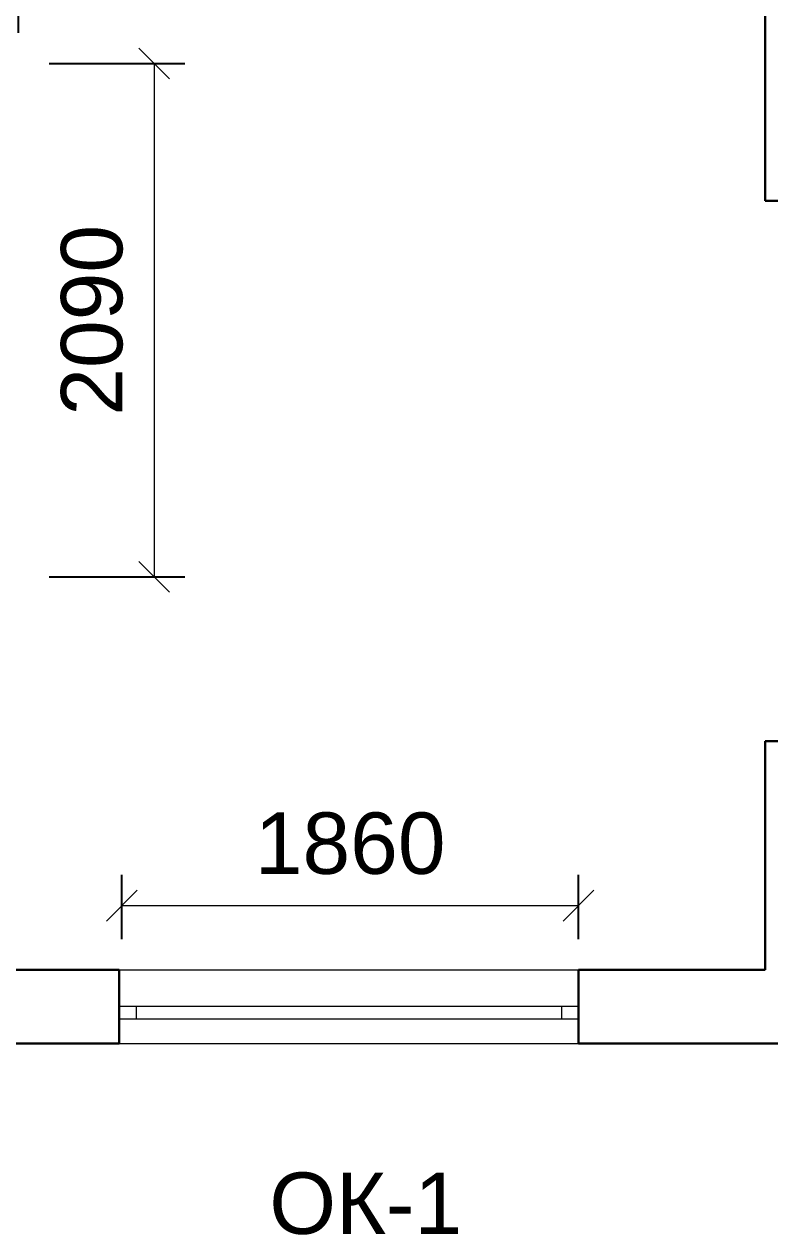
# Model space of a CAD drawing. Header units: metres. Extents: x -77.5 to 9.2, y -177.4 to -90.8.
# Drawn here: x -37.502 to -34.466, y -166.513 to -161.585 of the extents above; entities that cross this region are included whole.
import ezdxf

# ---------------------------------------------------------------- set-up
doc = ezdxf.new("R2010")
doc.units = ezdxf.units.M
doc.header["$MEASUREMENT"] = 0
for name, color, linetype, lineweight in [('Level 50', 7, 'Continuous', 0), ('окна', 153, 'Continuous', 18), ('стена', 7, 'Continuous', 40)]:
    doc.layers.add(name, color=color, linetype=linetype, lineweight=lineweight)
doc.styles.get("Standard").update_dxf_attribs({"font": 'CS_Gost2304.shx'})
doc.styles.add('Style-Arial', font='arial.ttf')
doc.dimstyles.get("Standard").update_dxf_attribs({"dimtxt": 0.18, "dimasz": 0.18, "dimexe": 0.18, "dimexo": 0.0625, "dimgap": 0.09, "dimtad": 0, "dimtih": 1, "dimtoh": 1, "dimdec": 4, "dimzin": 0, "dimdsep": 46, "dimtxsty": 'Standard', "dimcen": 0.09, "dimadec": 0, "dimazin": 0, "dimtfac": 1, "dimtdec": 4, "dimtofl": 0, "dimtmove": 0, "dimatfit": 3, "dimfxl": 1, "dimtolj": 1, "dimtzin": 0, "dimarcsym": 0})

# ---------------------------------------------------------------- blocks, each defined once
blk = doc.blocks.new('_Oblique')
at = {"color": 0, "linetype": 'ByBlock', "lineweight": -2}
blk.add_line((0.5, 0.5), (-0.5, -0.5), dxfattribs=at)
blk = doc.blocks.new('*D63')
at = {"color": 0, "lineweight": -2, "transparency": 16777216}
for p, q in [((-37.1045, -165.3093), (-37.1045, -165.0484)), ((-35.2445, -165.3093), (-35.2445, -165.0484))]:
    blk.add_line(p, q, dxfattribs=at)
at = {"color": 5, "lineweight": 0, "transparency": 16777216}
blk.add_line((-37.1045, -165.1734), (-35.2445, -165.1734), dxfattribs=at)
at = {"layer": 'Defpoints', "color": 0, "transparency": 16777216}
for p in [(-35.2445, -165.1734), (-37.1045, -165.4343), (-35.2445, -165.4343)]:
    blk.add_point(p, dxfattribs=at)
at = {"color": 5, "lineweight": 0, "transparency": 16777216, "xscale": 0.125, "yscale": 0.125, "zscale": 0.125, "rotation": 180}
blk.add_blockref('_Oblique', (-37.1045, -165.1734), dxfattribs=at)
at = {"color": 5, "lineweight": 0, "transparency": 16777216, "xscale": 0.125, "yscale": 0.125, "zscale": 0.125}
blk.add_blockref('_Oblique', (-35.2445, -165.1734), dxfattribs=at)
at = {"color": 0, "transparency": 16777216, "insert": (-36.1745, -164.9207), "char_height": 0.25, "attachment_point": 5, "style": 'Style-Arial'}
blk.add_mtext('1860', dxfattribs=at)
blk = doc.blocks.new('TerminatorOpen')
at = {"color": 0, "linetype": 'ByBlock', "lineweight": -2}
for q in [(-1, 0.5), (-1, 0), (-1, -0.5)]:
    blk.add_line((0, 0), q, dxfattribs=at)
blk = doc.blocks.new('*D85')
at = {"color": 0, "lineweight": -2, "transparency": 16777216}
for p, q in [((-37.3995, -161.7452), (-36.8477, -161.7452)), ((-37.3995, -163.8352), (-36.8477, -163.8352))]:
    blk.add_line(p, q, dxfattribs=at)
at = {"color": 5, "lineweight": 0, "transparency": 16777216}
blk.add_line((-36.9727, -161.7452), (-36.9727, -163.8352), dxfattribs=at)
at = {"layer": 'Defpoints', "color": 0, "transparency": 16777216}
for p in [(-37.5245, -161.7452), (-37.5245, -163.8352), (-36.9727, -163.8352)]:
    blk.add_point(p, dxfattribs=at)
at = {"color": 5, "lineweight": 0, "transparency": 16777216, "xscale": 0.125, "yscale": 0.125, "zscale": 0.125}
for p, rotation in [((-36.9727, -161.7452), 90), ((-36.9727, -163.8352), 270)]:
    blk.add_blockref('_Oblique', p, dxfattribs=dict(at, rotation=rotation))
at = {"color": 0, "transparency": 16777216, "insert": (-37.2253, -162.7902), "char_height": 0.25, "attachment_point": 5, "rotation": 90, "style": 'Style-Arial'}
blk.add_mtext('2090', dxfattribs=at)
blk = doc.blocks.new('*D86')
at = {"color": 0, "lineweight": -2, "transparency": 16777216}
for p, q in [((-41.2745, -161.6202), (-41.2745, -161.2993)), ((-37.5245, -161.6202), (-37.5245, -161.2993))]:
    blk.add_line(p, q, dxfattribs=at)
at = {"color": 5, "lineweight": 0, "transparency": 16777216}
blk.add_line((-41.2745, -161.4243), (-37.5245, -161.4243), dxfattribs=at)
at = {"layer": 'Defpoints', "color": 0, "transparency": 16777216}
for p in [(-37.5245, -161.4243), (-41.2745, -161.7452), (-37.5245, -161.7452)]:
    blk.add_point(p, dxfattribs=at)
at = {"color": 5, "lineweight": 0, "transparency": 16777216, "xscale": 0.125, "yscale": 0.125, "zscale": 0.125, "rotation": 180}
blk.add_blockref('_Oblique', (-41.2745, -161.4243), dxfattribs=at)
at = {"color": 5, "lineweight": 0, "transparency": 16777216, "xscale": 0.125, "yscale": 0.125, "zscale": 0.125}
blk.add_blockref('_Oblique', (-37.5245, -161.4243), dxfattribs=at)
at = {"color": 0, "transparency": 16777216, "insert": (-39.3995, -161.1715), "char_height": 0.25, "attachment_point": 5, "style": 'Style-Arial'}
blk.add_mtext('3750', dxfattribs=at)

msp = doc.modelspace()

# ---------------------------------------------------------------- linework, layer by layer
at = {"layer": 'Level 50', "color": 7, "linetype": 'Continuous', "lineweight": 30}
for points in [[(-35.874506, -161.42425684), (-34.484506, -161.42425684), (-34.484506, -162.30425684)], [(-34.184506, -162.30425684), (-34.484506, -162.30425684)], [(-37.884506, -163.8351916), (-38.084506, -163.8351916), (-38.084506, -165.73425684), (-37.114506, -165.73425684)], [(-37.884506, -163.8351916), (-37.884506, -165.43425684), (-37.114506, -165.43425684)], [(-34.484506, -164.50425684), (-34.484506, -165.43425684)], [(-34.484506, -164.50425684), (-34.184506, -164.50425684)], [(-37.114506, -165.43425684), (-37.114506, -165.73425684)], [(-35.244506, -165.43425684), (-34.484506, -165.43425684)], [(-35.244506, -165.43425684), (-35.244506, -165.73425684)], [(-35.244506, -165.73425684), (-33.644506, -165.73425684)]]:
    msp.add_lwpolyline(points, dxfattribs=at)
at = {"layer": 'окна', "ltscale": 100}
for points in [[(-35.244506, -165.58425684), (-37.114506, -165.58425684)], [(-37.114506, -165.58425684), (-37.114506, -165.63425684), (-37.044506, -165.63425684), (-37.044506, -165.58425684), (-37.114506, -165.58425684)], [(-35.314506, -165.58425684), (-35.314506, -165.63425684), (-35.244506, -165.63425684), (-35.244506, -165.58425684), (-35.314506, -165.58425684)], [(-37.114506, -165.63425684), (-35.244506, -165.63425684)]]:
    msp.add_lwpolyline(points, dxfattribs=at)
at = {"layer": 'стена', "color": 7, "linetype": 'Continuous', "lineweight": 13}
for points in [[(-37.114506, -165.43425684), (-35.244506, -165.43426174)], [(-37.114506, -165.73425684), (-35.244506, -165.73425684)]]:
    msp.add_lwpolyline(points, dxfattribs=at)

# ---------------------------------------------------------------- texts
at = {"color": 7, "linetype": 'Continuous', "lineweight": 0, "insert": (-36.50363212, -166.51336754), "char_height": 0.25, "attachment_point": 7, "line_spacing_factor": 0.72}
msp.add_mtext('{\\fArial|b0|i0|c204|p39;ОК\\fArial|b0|i0|c0|p39;-\\fArial|b0|i0|c204|p39;1}', dxfattribs=at)

# ---------------------------------------------------------------- dimensions: what is measured, and where the dimension line sits
for base, p1, p2, picture, middle in [((-37.524506, -161.42425684), (-41.274506, -161.7451916), (-37.524506, -161.7451916), '*D86', (-39.399506, -161.17152833)), ((-35.244506, -165.17335394), (-37.104506, -165.43426174), (-35.244506, -165.43426174), '*D63', (-36.174506, -164.92071069))]:
    dim = msp.add_linear_dim(base=base, p1=p1, p2=p2, dimstyle='Standard', override={"dimtxt": 0.25, "dimasz": 0.125, "dimexe": 0.125, "dimexo": 0.125, "dimgap": 0.125, "dimtad": 1, "dimtih": 0, "dimtoh": 0, "dimlfac": 1000, "dimzin": 11, "dimtxsty": 'Style-Arial', "dimblk": 'Oblique', "dimclrd": 5, "dimadec": 4, "dimazin": 3, "dimldrblk": 'TerminatorOpen', "dimfrac": 2, "dimtolj": 0, "dimtzin": 11, "dimlwd": 0})
    dim.commit()
    dim.dimension.update_dxf_attribs({"geometry": picture, "text_midpoint": middle})
dim = msp.add_linear_dim(base=(-36.97266677, -163.8351916), p1=(-37.524506, -161.7451916), p2=(-37.524506, -163.8351916), angle=90, dimstyle='Standard', override={"dimtxt": 0.25, "dimasz": 0.125, "dimexe": 0.125, "dimexo": 0.125, "dimgap": 0.125, "dimtad": 1, "dimtih": 0, "dimtoh": 0, "dimlfac": 1000, "dimzin": 11, "dimtxsty": 'Style-Arial', "dimblk": 'Oblique', "dimclrd": 5, "dimadec": 4, "dimazin": 3, "dimldrblk": 'TerminatorOpen', "dimfrac": 2, "dimtolj": 0, "dimtzin": 11, "dimlwd": 0})
dim.commit()
dim.dimension.update_dxf_attribs({"geometry": '*D85', "text_midpoint": (-37.22531002, -162.7901916)})

doc.saveas('drawing.dxf')
